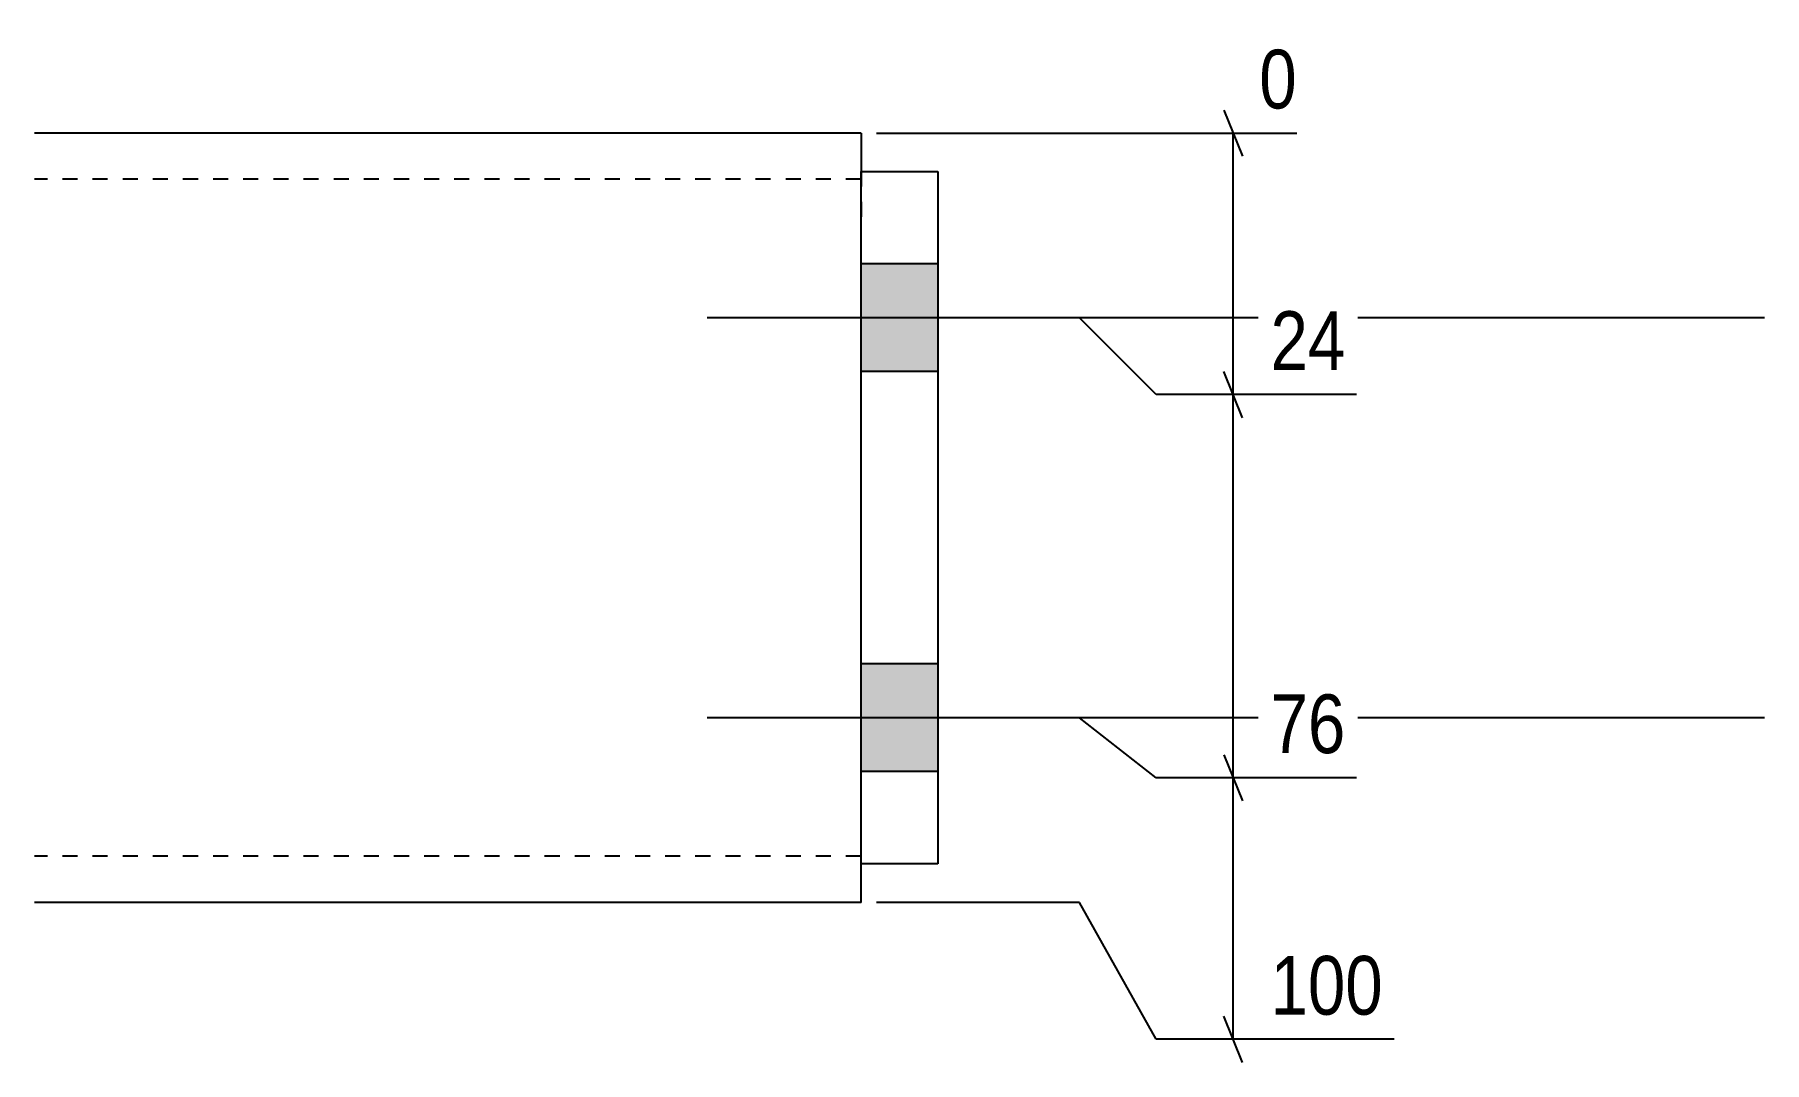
# Model space of a CAD drawing. Header units: millimetres. Extents: x 5 to 23706, y 2 to 800.
# Drawn here: x 10415.4 to 10640.4, y 52 to 185.6 of the extents above; entities that cross this region are included whole.
import ezdxf

# ---------------------------------------------------------------- set-up
doc = ezdxf.new("R2010")
doc.units = ezdxf.units.MM
doc.linetypes.add('DXK_LINE_DOT2', pattern=[3.9198, 1.9599, -1.9599])
doc.layers.add('MÅLSÆTNING', color=7, linetype='Continuous')
doc.layers.add('STÅL', color=7, linetype='Continuous')
doc.styles.add('Arial Narrow', font='ARIALN.TTF', dxfattribs={"height": 0.2})

msp = doc.modelspace()

# ---------------------------------------------------------------- hatches: boundary and pattern name
at = {"layer": 'STÅL', "linetype": 'Continuous'}
for points in [[(10522.88, 155.8), (10522.88, 141.8), (10532.88, 141.8), (10532.88, 155.8)], [(10522.88, 103.8), (10522.88, 89.8), (10532.88, 89.8), (10532.88, 103.8)]]:
    msp.add_hatch(color=96, dxfattribs=at).paths.add_polyline_path(points)

# ---------------------------------------------------------------- linework, layer by layer
at = {"layer": 'MÅLSÆTNING', "color": 7, "linetype": 'Continuous'}
for p, q in [((10570.08, 175.8), (10572.48, 169.8)), ((10524.88, 172.8), (10579.55, 172.8)), ((10571.28, 138.8), (10571.28, 172.8)), ((10551.28, 148.8), (10524.88, 148.8)), ((10551.28, 148.8), (10524.88, 148.8)), ((10561.28, 138.8), (10551.28, 148.8)), ((10561.28, 138.8), (10551.28, 148.8)), ((10572.48, 135.8), (10570.08, 141.8)), ((10572.48, 135.8), (10570.08, 141.8)), ((10587.34, 138.8), (10561.28, 138.8)), ((10587.34, 138.8), (10561.28, 138.8)), ((10571.28, 89), (10571.28, 138.8)), ((10551.28, 96.8), (10524.88, 96.8)), ((10551.28, 96.8), (10524.88, 96.8)), ((10561.28, 89), (10551.28, 96.8)), ((10561.28, 89), (10551.28, 96.8)), ((10570.08, 92), (10572.48, 86)), ((10570.08, 92), (10572.48, 86)), ((10587.34, 89), (10561.28, 89)), ((10587.34, 89), (10561.28, 89)), ((10571.28, 55), (10571.28, 89)), ((10551.28, 72.8), (10524.88, 72.8)), ((10561.28, 55), (10551.28, 72.8)), ((10572.48, 52), (10570.08, 58)), ((10592.22, 55), (10561.28, 55))]:
    msp.add_line(p, q, dxfattribs=at)
at = {"layer": 'STÅL', "color": 2, "linetype": 'Continuous'}
for p, q in [((10522.88, 172.8), (10415.38, 172.8)), ((10522.88, 172.8), (10522.88, 171.89)), ((10522.88, 171.89), (10522.88, 167.8)), ((10522.88, 77.8), (10522.88, 167.8)), ((10522.88, 167.8), (10532.88, 167.8)), ((10532.88, 167.8), (10532.88, 77.8)), ((10532.88, 77.8), (10522.88, 77.8)), ((10522.88, 72.8), (10522.88, 77.8)), ((10522.88, 72.8), (10415.38, 72.8))]:
    msp.add_line(p, q, dxfattribs=at)
at = {"layer": 'STÅL', "color": 7, "linetype": 'DXK_LINE_DOT2'}
for p, q in [((10522.88, 166.8), (10415.38, 166.8)), ((10522.88, 167.8), (10522.88, 160.8)), ((10522.88, 77.8), (10522.88, 160.8)), ((10522.88, 78.8), (10415.38, 78.8))]:
    msp.add_line(p, q, dxfattribs=at)
at = {"layer": 'STÅL', "color": 96, "linetype": 'Continuous'}
for p, q in [((10532.88, 155.8), (10522.88, 155.8)), ((10640.38, 148.8), (10502.88, 148.8)), ((10532.88, 141.8), (10522.88, 141.8)), ((10532.88, 103.8), (10522.88, 103.8)), ((10640.38, 96.8), (10502.88, 96.8)), ((10532.88, 89.8), (10522.88, 89.8))]:
    msp.add_line(p, q, dxfattribs=at)

# ---------------------------------------------------------------- wipeouts: each hides what was drawn before it
at = {"color": 0, "linetype": 'Continuous'}
msp.add_wipeout([(10592.36, 56.6), (10592.36, 67.8), (10574.54, 67.8), (10574.54, 56.6)], dxfattribs=at).dxf.layer = 'MÅLSÆTNING'

# ---------------------------------------------------------------- next in the draw order: texts
at = {"layer": 'MÅLSÆTNING', "color": 3, "linetype": 'Continuous', "style": 'Arial Narrow'}
msp.add_text('100', height=7.635, dxfattribs=at).set_placement((10576.14, 58.2))

# ---------------------------------------------------------------- next in the draw order: wipeouts: each hides what was drawn before it
at = {"color": 0, "linetype": 'Continuous'}
for points in [[(10581.15, 174.4), (10581.15, 185.6), (10573.08, 185.6), (10573.08, 174.4)], [(10587.49, 140.4), (10587.49, 151.6), (10574.54, 151.6), (10574.54, 140.4)], [(10587.49, 90.6), (10587.49, 101.8), (10574.54, 101.8), (10574.54, 90.6)]]:
    msp.add_wipeout(points, dxfattribs=at).dxf.layer = 'MÅLSÆTNING'

# ---------------------------------------------------------------- next in the draw order: texts
at = {"layer": 'MÅLSÆTNING', "color": 3, "linetype": 'Continuous', "style": 'Arial Narrow'}
for s, height, p in [('0', 7.64, (10574.68, 176)), ('24', 7.635, (10576.14, 142)), ('76', 7.635, (10576.14, 92.2))]:
    msp.add_text(s, height=height, dxfattribs=at).set_placement(p)

doc.saveas('drawing.dxf')
